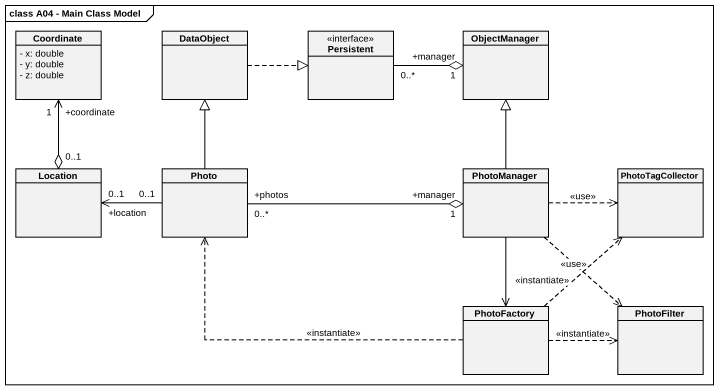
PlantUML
@startuml
mainframe class A04 - Main Class Model
hide circle
hide empty members
skinparam classAttributeIconSize 0
class Coordinate {
  - x: double
  - y: double
  - z: double
}
class DataObject
class Persistent <<interface>>
class ObjectManager
class Location
class Photo
class PhotoManager
class PhotoTagCollector
class PhotoFactory
class PhotoFilter
DataObject .right.|> Persistent
ObjectManager "+manager\n1" o-left- "0..*" Persistent
Location "0..1" o-up-> "+coordinate\n1" Coordinate
Photo -up-|> DataObject
Photo "0..1" -left-> "+location\n0..1" Location
PhotoManager -up-|> ObjectManager
PhotoManager "+manager\n1" o-left- "+photos\n0..*" Photo
PhotoManager .right.> PhotoTagCollector : <<use>>
PhotoManager --> PhotoFactory
PhotoManager ..> PhotoFilter : <<use>>
PhotoFactory .left.> Photo : <<instantiate>>
PhotoFactory .up.> PhotoTagCollector : <<instantiate>>
PhotoFactory .right.> PhotoFilter : <<instantiate>>
@enduml
